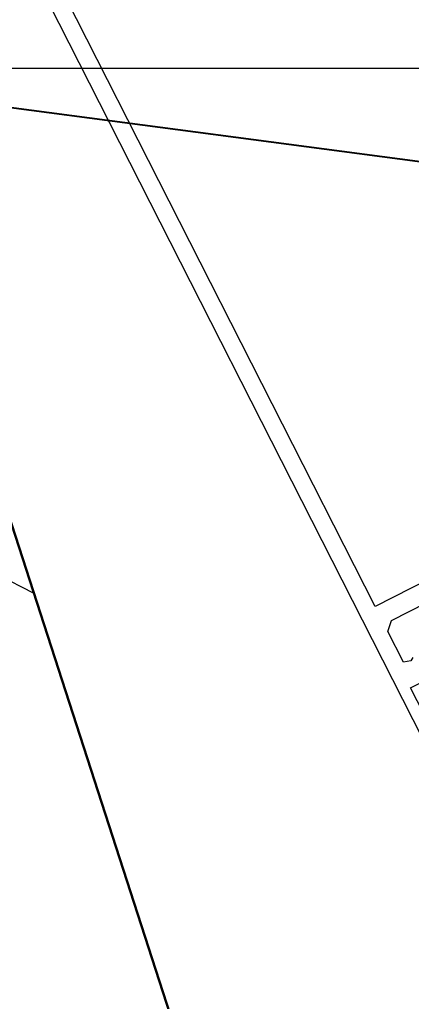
# Model space of a CAD drawing. Header units: millimetres. Extents: x -8417289 to 9420486, y 0 to 166066.
# Drawn here: x -194092.5 to -194046.8, y 106491.8 to 106606.3 of the extents above; entities that cross this region are included whole.
import ezdxf
from ezdxf import colors
from ezdxf.entities.mleader import LeaderData, LeaderLine
from ezdxf.math import Vec2, Vec3

# ---------------------------------------------------------------- set-up
doc = ezdxf.new("R2010")
doc.units = ezdxf.units.MM
doc.header["$MEASUREMENT"] = 0
doc.linetypes.add('CENTER', pattern=[2, 1.25, -0.25, 0.25, -0.25])
doc.layers.get('0').update_dxf_attribs({"color": 250, "lineweight": 9})
for name, color, linetype, lineweight in [('_АР ТЕКСТ', 250, 'Continuous', 25), ('АР_Колонны', 250, 'Continuous', 30), ('АР_Колонны Штрих', 250, 'Continuous', 5), ('АР_Оси', 195, 'Continuous', 9), ('АР_Перегородки витражные', 152, 'Continuous', 13), ('АР_Подоконники', 163, 'Continuous', 9), ('АР_Размеры дверей', 15, 'Continuous', 0), ('АР_стены', 250, 'Continuous', 30), ('АР_Сущ Несущая стена', 216, 'Continuous', 30)]:
    doc.layers.add(name, color=color, linetype=linetype, lineweight=lineweight)
doc.layers.add('Тонкая', color=7, linetype='Continuous')
doc.layers.add('ТХ_привязки ЭО', color=96, linetype='Continuous')
doc.layers.get('АР_Размеры дверей').off()
doc.styles.add('ISOCPEUR', font='isocpeur.TTF')

# ---------------------------------------------------------------- blocks, each defined once
blk = doc.blocks.new('_DotSmall')
at = {"color": 0, "linetype": 'ByBlock', "const_width": 0.5}
blk.add_lwpolyline([(-0.0625, 0, 1), (0.0625, 0, 1)], format="xyb", close=True, dxfattribs=at)
blk = doc.blocks.new('A$Cb1ac1438')
at = {"layer": 'АР_Колонны Штрих', "ltscale": 100}
h = blk.add_hatch(dxfattribs=at)
h.set_pattern_fill('ANSI35', color=256, scale=500, angle=-72.0645431068729)
h.set_pattern_definition([(332.9354568931271, (-256735.9129927806, 917047.4838722233), (56.87424014611736, 111.3118179161664), []), (332.9354568931271, (-256708.6942039412, 916963.3908433332), (56.87424014611736, 111.3118179161664), [156.25, -31.25, 0, -31.25])])
h.paths.add_polyline_path([(173.2168417862558, -6154.528628895481), (50.03866453003138, -5773.967021993492), (-330.5229423719575, -5897.145199249746), (-207.3447651157039, -6277.70680615172)])
at = {"layer": 'АР_Колонны', "ltscale": 100}
blk.add_lwpolyline([(50.03866453003138, -5773.967021993492), (173.2168417862558, -6154.528628895481), (-207.3447651157039, -6277.70680615172), (-330.5229423719575, -5897.145199249746)], close=True, dxfattribs=at)
blk = doc.blocks.new('стойка витр.')
at = {"lineweight": 0, "ltscale": 100, "transparency": 33554687}
for points in [[(65.92687011216185, 59.2824299609274), (-26.6419368966599, 24.17953274302999)], [(-25.21116718812846, 23.15742577453057), (-20.53714279274573, 24.92985650197079), (-19.19699615391437, 21.39579562939616)], [(-17.03864790883381, 24.30054944750736), (-17.39634782800567, 24.5561396704943), (-17.47095398549573, 25.44057095424068), (-13.70890040838276, 26.86717441076325), (-12.4510803312005, 26.30097287951503), (-4.305940852005733, 4.821667629301373)]]:
    blk.add_lwpolyline(points, dxfattribs=at)
blk.add_lwpolyline([(63.8117502759269, 56.26367979055794), (85.07351613373612, 0.1949089383633691), (10.63088292890461, -28.03438542609365), (-10.63088292890461, 28.03438542610093)], close=True, dxfattribs=at)
blk = doc.blocks.new('A$Cf7573d2c')
at = {"color": 5, "lineweight": 0, "ltscale": 100, "transparency": 33554687}
for points in [[(-18.12661785061937, 14.97306006058352), (0.8494265772169456, -82.19229982656543)], [(2.098349014646374, -80.95456101758464), (1.140202340320684, -76.04844547851826), (4.849748867331073, -75.3239844176278)], [(2.350939778378233, -72.70634902901656), (2.038645334308967, -73.01578040185268), (1.154309903038666, -72.94004652887816), (0.383111719507724, -68.9911861994915), (1.153479301603511, -67.84697061266343), (23.69935076951515, -63.44384321071266)]]:
    blk.add_lwpolyline(points, dxfattribs=at)
blk.add_lwpolyline([(-15.50815186044201, 12.37879323330708), (43.34474334609695, 23.8725514558173), (58.60503199696541, -54.26656991802156), (-0.247863209573552, -65.76032814054633)], close=True, dxfattribs=at)
at = {"layer": 'АР_Перегородки витражные', "rotation": 80.28340479355269}
blk.add_blockref('стойка витр.', (29.17858439369593, -60.01344902928395), dxfattribs=at)
blk = doc.blocks.new('A$Cd39b9c29')
at = {"color": 241, "ltscale": 100, "true_color": 0xf7abae, "rotation": 15.99619938090556}
blk.add_blockref('A$Cf7573d2c', (194.7143770353869, -6002.058359785675), dxfattribs=at)
blk = doc.blocks.new('A$Cec9b444d')
at = {"layer": 'Тонкая', "ltscale": 100, "rotation": 359.8999999999999}
blk.add_blockref('A$Cd39b9c29', (-19.13216614062549, 2.909131854816223), dxfattribs=at)
blk = doc.blocks.new('_None')

msp = doc.modelspace()

# ---------------------------------------------------------------- linework, layer by layer
at = {"layer": 'АР_Оси', "linetype": 'CENTER', "ltscale": 1000}
msp.add_line((-224367.6090424565, 106600.6824583525), (-141189.2069877373, 106600.6824583525), dxfattribs=at)
at = {"layer": 'АР_Подоконники', "ltscale": 100}
msp.add_arc((-197115.7542506705, 115490.9179209339), 8940.172386791677, 271.6912536695478, 356.3290814001832, dxfattribs=at)
at = {"layer": 'АР_Сущ Несущая стена', "lineweight": 18, "ltscale": 100}
for centre, radius, start, end in [((-197116.3547424845, 115484.5892881857), 9778.654617052323, 272.5925479651556, 356.6353913736798), ((-197124.0221649795, 115502.5789153872), 9144.28346907419, 272.8206375183279, 356.2887310665694)]:
    msp.add_arc(centre, radius, start, end, dxfattribs=at)

# ---------------------------------------------------------------- block references
at = {"layer": 'АР_Размеры дверей', "ltscale": 100}
msp.add_blockref('A$Cec9b444d', (-194233.915110983, 112600.6824583525), dxfattribs=at)
at = {"layer": 'АР_стены', "color": 51, "ltscale": 100, "true_color": 0xf8f6b0}
msp.add_blockref('A$Cb1ac1438', (-194233.915110983, 112600.6824583525), dxfattribs=at)

# ---------------------------------------------------------------- leaders
at = {"layer": '_АР ТЕКСТ'}
ml = msp.add_multileader_mtext('Standard', dxfattribs=at)
ml.set_content('{\\W0.8;-2,550}', color=256, style='ISOCPEUR')
ml.set_leader_properties(color=256, linetype='Continuous', lineweight=-1)
ml.set_arrow_properties(name='DOTSMALL')
ml.build(insert=Vec2(0, 0))
ml.multileader.update_dxf_attribs({"has_text_frame": 1, "text_left_attachment_type": 4, "text_right_attachment_type": 4, "dogleg_length": 100, "arrow_head_size": 180})
ctx = ml.context
ctx.base_point, ctx.char_height, ctx.arrow_head_size, ctx.landing_gap_size, ctx.plane_origin = Vec3(-302775.822290387, 123943.2638625839, -1.961751612303354), 250, 180, 50, Vec3(-302295.4889269536, 121699.245469789, -1.961751612303354)
ctx.left_attachment, ctx.right_attachment = 4, 4
notes = []
notes.append((ctx, [(0, (0, 0, 0), (0, 0), (1, 0), 1, [])]))
ctx.mtext.insert, ctx.mtext.width, ctx.mtext.defined_height, ctx.mtext.line_spacing_style, ctx.mtext.flow_direction = Vec3(-302725.822290387, 124276.5971959173, -1.961751612303354), 801.0864057841361, 330.709552927064, 2, 5
ml = msp.add_multileader_mtext('Standard', dxfattribs=at)
ml.set_content('{\\W0.8;-2,550}', color=256, style='ISOCPEUR')
ml.set_leader_properties(color=256, linetype='Continuous', lineweight=-1)
ml.set_arrow_properties(name='DOTSMALL')
ml.build(insert=Vec2(0, 0))
ml.multileader.update_dxf_attribs({"has_text_frame": 1, "text_left_attachment_type": 4, "text_right_attachment_type": 4, "dogleg_length": 100, "arrow_head_size": 180})
ctx = ml.context
ctx.base_point, ctx.char_height, ctx.arrow_head_size, ctx.landing_gap_size, ctx.plane_origin = Vec3(-314736.0148765142, 120073.2763382189, -1.961751612303354), 250, 180, 50, Vec3(-314255.6815130808, 117829.2579454239, -1.961751612303354)
ctx.left_attachment, ctx.right_attachment = 4, 4
notes.append((ctx, [(0, (0, 0, 0), (0, 0), (1, 0), 1, [])]))
ctx.mtext.insert, ctx.mtext.width, ctx.mtext.defined_height, ctx.mtext.line_spacing_style, ctx.mtext.flow_direction = Vec3(-314686.0148765142, 120406.6096715522, -1.961751612303354), 801.0864057841361, 330.709552927064, 2, 5
at = {"layer": 'ТХ_привязки ЭО'}
ml = msp.add_multileader_mtext('Standard', dxfattribs=at)
ml.set_content('\\A1;{\\fArial|b0|i0|c204|p34;Кабель из стены на Н-1200 \\A0;мм от УЧП\\A1; (\\fArial|b0|i0|c0|p34;L-1\\fArial|b0|i0|c204|p34;,0м)\\Pдля подкл. электросушителя для рук \\A0;(поз. У240):\\P- 1,0 кВт/220В/1Ф}', color=256, style='ISOCPEUR')
ml.set_leader_properties()
ml.set_arrow_properties(name='NONE')
ml.build(insert=Vec2(0, 0))
ml.multileader.update_dxf_attribs({"text_left_attachment_type": 6, "text_right_attachment_type": 6, "dogleg_length": 0.36})
ctx = ml.context
ctx.base_point, ctx.char_height, ctx.landing_gap_size, ctx.plane_origin = Vec3(-184492.5, 106200, 196.8315400125672), 200, 0, Vec3(-210059.7537417857, 101783.4018863586, 196.8315400125672)
ctx.left_attachment, ctx.right_attachment = 6, 6
notes.append((ctx, [(0, (1, 1, 0), (-184492.86, 106200, 196.8315400125672), (1, 0), 0.36, [(3, [(-200033.914612023, 112600.6380630359, 196.8315400125672), (-199947.7190562301, 110550.8937897277, 196.8315400125672), (-200204.045045283, 118319.4951357523, 196.8315400125672), (-199643.9145311519, 118325.6380630362, 196.8315400125672)], 0, [])])]))
ctx.mtext.insert, ctx.mtext.width, ctx.mtext.flow_direction = Vec3(-184492.5, 106440, 196.8315400125672), 6437.977942073427, 5
ml = msp.add_multileader_mtext('Standard', dxfattribs=at)
ml.set_content('{\\fArial|b0|i0|c204|p34;Розетка на \\fArial|b0|i0|c0|p34;H-1800\\fArial|b0|i0|c204|p34;мм от УЧП\\Pдля подкл.:\\P- 1х0.5кВт/220В/1Ф - доп. оборуд-е}', color=256, style='ISOCPEUR')
ml.set_leader_properties()
ml.set_arrow_properties(name='NONE')
ml.build(insert=Vec2(0, 0))
ml.multileader.update_dxf_attribs({"text_left_attachment_type": 6, "text_right_attachment_type": 6, "dogleg_length": 0.36})
ctx = ml.context
ctx.base_point, ctx.char_height, ctx.plane_origin = Vec3(-189814.5, 106033.2005457026, -0.5648548055768288), 200, Vec3(-186013.4855061115, 91988.68028792302, -0.5648548055768288)
ctx.left_attachment, ctx.right_attachment = 6, 6
notes.append((ctx, [(0, (1, 1, 0), (-189814.86, 106033.2005457026, -0.5648548055768288), (1, 0), 0.36, [(1, [(-199971.4151109831, 107369.3739539165, -0.5648548055768288)], 0, [])])]))
ctx.mtext.insert, ctx.mtext.width, ctx.mtext.flow_direction = Vec3(-189812.5, 106292, -0.5648548055768288), 4801.524208426941, 5
for ctx, leaders in notes:
    for number, flags, end, landing, length, lines in leaders:
        leader = LeaderData()
        leader.index, (leader.has_last_leader_line, leader.has_dogleg_vector, leader.attachment_direction) = number, flags
        leader.last_leader_point, leader.dogleg_vector, leader.dogleg_length = Vec3(end), Vec3(landing), length
        for number, points, colour, breaks in lines:
            line = LeaderLine()
            line.index, line.vertices, line.color, line.breaks = number, Vec3.list(points), colors.encode_raw_color(colour), breaks
            leader.lines.append(line)
        ctx.leaders.append(leader)

doc.saveas('drawing.dxf')
